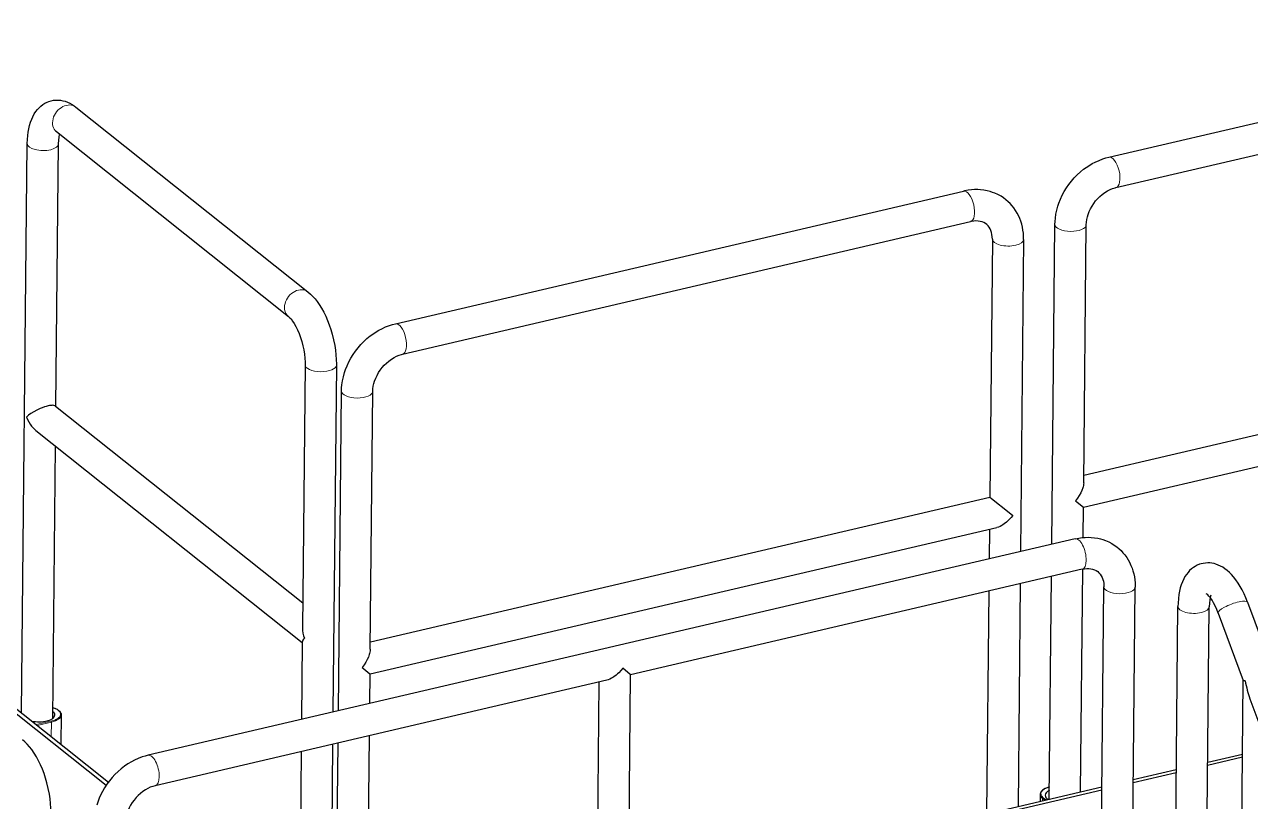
# Model space of a CAD drawing. Extents: x 5 to 836, y 5 to 589.
# Drawn here: x 609.1 to 697.3, y 282.7 to 338.6 of the extents above; entities that cross this region are included whole.
import ezdxf

# ---------------------------------------------------------------- set-up
doc = ezdxf.new("R2010")
doc.units = 0

msp = doc.modelspace()

# ---------------------------------------------------------------- linework, layer by layer
at = {"color": 7, "lineweight": 25}
for p, q in [((687.086, 329.065), (727.943, 338.605)), ((687.598, 326.874), (728.454, 336.414)), ((612.805, 332.661), (629.488, 319.378)), ((611.342, 330.943), (611.403, 330.901)), ((611.403, 330.901), (628.087, 317.618)), ((608.898, 289.093), (609.302, 330.043)), ((611.366, 311.135), (611.552, 330.021)), ((635.776, 317.084), (676.632, 326.624)), ((636.287, 314.893), (677.144, 324.433)), ((682.985, 301.231), (683.213, 324.227)), ((685.279, 305.653), (685.462, 324.205)), ((678.707, 323.175), (678.524, 304.623)), ((680.957, 323.153), (680.735, 300.706)), ((685.284, 306.202), (729.835, 316.604)), ((629.279, 314.139), (629.092, 295.198)), ((631.529, 314.117), (631.282, 289.159)), ((685.262, 303.886), (730.346, 314.413)), ((631.675, 289.25), (631.902, 312.246)), ((633.968, 293.672), (634.152, 312.224)), ((611.323, 311.169), (629.11, 297.008)), ((609.921, 309.409), (629.082, 294.155)), ((611.144, 288.715), (611.337, 308.281)), ((633.974, 294.221), (678.524, 304.623)), ((685.24, 301.714), (685.262, 303.886)), ((633.951, 291.905), (679.035, 302.432)), ((684.655, 301.621), (617.99, 286.055)), ((678.501, 302.307), (678.48, 300.179)), ((685.166, 299.43), (652.694, 291.848)), ((682.804, 282.892), (682.962, 298.915)), ((685.059, 283.419), (685.218, 299.441)), ((680.712, 298.39), (680.554, 282.367)), ((686.546, 279.62), (686.73, 298.172)), ((688.573, 257.06), (688.98, 298.15)), ((678.457, 297.863), (678.299, 281.892)), ((691.667, 257.557), (692.055, 296.757)), ((694.157, 281.782), (694.305, 296.735)), ((694.957, 296.281), (696.75, 291.433)), ((697.067, 297.062), (702.023, 283.662)), ((629.082, 294.21), (629.027, 288.632)), ((633.93, 289.777), (633.951, 291.905)), ((652.489, 271.12), (652.694, 291.848)), ((650.973, 291.446), (618.501, 283.864)), ((650.239, 271.142), (650.439, 291.321)), ((696.54, 270.292), (696.749, 291.436)), ((607.466, 290.233), (615.138, 284.124)), ((697.234, 290.123), (699.913, 282.881)), ((607.309, 289.997), (614.976, 283.893)), ((611.746, 288.958), (611.725, 286.841)), ((633.749, 271.438), (633.907, 287.461)), ((631.259, 286.843), (631.121, 272.81)), ((631.495, 271.102), (631.652, 286.935)), ((629.004, 286.316), (628.874, 273.188)), ((694.192, 285.352), (696.694, 285.936)), ((694.194, 285.552), (696.696, 286.136)), ((688.841, 284.102), (691.937, 284.825)), ((688.843, 284.302), (691.939, 285.025)), ((652.534, 275.625), (686.585, 283.576)), ((652.536, 275.825), (686.587, 283.776)), ((682.147, 283.24), (682.142, 282.738))]:
    msp.add_line(p, q, dxfattribs=at)
at = {"color": 7, "lineweight": 9}
for p, q in [((611.013, 288.506), (609.948, 288.257)), ((611.037, 288.441), (610.016, 288.203)), ((611.037, 288.441), (611.027, 287.397)), ((682.319, 282.946), (682.318, 282.779)), ((682.481, 282.817), (682.319, 282.946)), ((682.569, 282.837), (682.363, 283.001))]:
    msp.add_line(p, q, dxfattribs=at)
at = {"color": 7, "lineweight": 25}
for points in [[(609.302, 330.043), (609.312, 330.339), (609.334, 330.622), (609.366, 330.871), (609.409, 331.11), (609.461, 331.333), (609.536, 331.583), (609.621, 331.81), (609.695, 331.974), (609.802, 332.171), (609.92, 332.351), (610.032, 332.494), (610.147, 332.619), (610.28, 332.741), (610.414, 332.844), (610.565, 332.94), (610.728, 333.022), (610.856, 333.072), (611.012, 333.12), (611.178, 333.154), (611.359, 333.172), (611.523, 333.173), (611.701, 333.158), (611.868, 333.128), (612.036, 333.082), (612.2, 333.023), (612.357, 332.95), (612.519, 332.861), (612.677, 332.757), (612.805, 332.661)], [(611.552, 330.021), (611.564, 330.292), (611.587, 330.505), (611.621, 330.695), (611.627, 330.722)], [(683.213, 324.227), (683.22, 324.449), (683.24, 324.671), (683.282, 324.967), (683.344, 325.26), (683.424, 325.55), (683.497, 325.765), (683.608, 326.047), (683.735, 326.323), (683.879, 326.591), (684.038, 326.852), (684.212, 327.103), (684.4, 327.345), (684.601, 327.575), (684.814, 327.794), (685.039, 328), (685.275, 328.192), (685.459, 328.326), (685.636, 328.445), (685.895, 328.6), (686.107, 328.711), (686.38, 328.836), (686.659, 328.942), (686.871, 329.009), (687.086, 329.065)], [(680.957, 323.153), (680.953, 323.374), (680.938, 323.595), (680.911, 323.815), (680.871, 324.032), (680.819, 324.246), (680.755, 324.455), (680.678, 324.661), (680.588, 324.862), (680.5, 325.033), (680.375, 325.24), (680.25, 325.419), (680.124, 325.576), (679.989, 325.724), (679.853, 325.857), (679.687, 326.001), (679.511, 326.132), (679.331, 326.249), (679.109, 326.371), (678.883, 326.474), (678.722, 326.535), (678.553, 326.59), (678.324, 326.648), (678.094, 326.691), (677.86, 326.718), (677.656, 326.73), (677.435, 326.73), (677.215, 326.717), (676.974, 326.689), (676.697, 326.639), (676.632, 326.624)], [(685.462, 324.205), (685.472, 324.385), (685.498, 324.573), (685.54, 324.766), (685.593, 324.943), (685.676, 325.161), (685.769, 325.357), (685.877, 325.55), (686, 325.736), (686.137, 325.914), (686.285, 326.082), (686.444, 326.238), (686.611, 326.38), (686.798, 326.517), (686.99, 326.634), (687.176, 326.729), (687.354, 326.801), (687.53, 326.857), (687.598, 326.874)], [(678.707, 323.175), (678.701, 323.345), (678.682, 323.505), (678.649, 323.651), (678.603, 323.791), (678.548, 323.911), (678.482, 324.023), (678.398, 324.132), (678.312, 324.218), (678.206, 324.299), (678.101, 324.36), (677.977, 324.412), (677.841, 324.451), (677.693, 324.474), (677.531, 324.481), (677.372, 324.472), (677.205, 324.446), (677.144, 324.433)], [(629.488, 319.378), (629.67, 319.222), (629.842, 319.05), (630.002, 318.869), (630.154, 318.675), (630.297, 318.472), (630.465, 318.203), (630.621, 317.921), (630.766, 317.626), (630.9, 317.319), (631.022, 317.002), (631.131, 316.676), (631.229, 316.344), (631.329, 315.939), (631.409, 315.531), (631.461, 315.19), (631.499, 314.85), (631.522, 314.514), (631.529, 314.183), (631.529, 314.117)], [(628.087, 317.618), (628.169, 317.545), (628.271, 317.432), (628.385, 317.281), (628.505, 317.096), (628.626, 316.881), (628.743, 316.64), (628.853, 316.377), (628.954, 316.096), (629.044, 315.803), (629.121, 315.502), (629.183, 315.198), (629.23, 314.896), (629.262, 314.601), (629.277, 314.318), (629.279, 314.139)], [(631.902, 312.246), (631.91, 312.468), (631.929, 312.691), (631.972, 312.986), (632.034, 313.28), (632.114, 313.569), (632.186, 313.784), (632.297, 314.066), (632.425, 314.342), (632.569, 314.611), (632.728, 314.871), (632.902, 315.123), (633.089, 315.364), (633.29, 315.594), (633.504, 315.813), (633.729, 316.019), (633.965, 316.211), (634.148, 316.345), (634.325, 316.464), (634.584, 316.619), (634.796, 316.73), (635.069, 316.855), (635.348, 316.961), (635.561, 317.028), (635.776, 317.084)], [(634.152, 312.224), (634.161, 312.404), (634.187, 312.592), (634.229, 312.786), (634.282, 312.962), (634.365, 313.18), (634.458, 313.376), (634.566, 313.569), (634.689, 313.755), (634.826, 313.933), (634.974, 314.101), (635.133, 314.257), (635.3, 314.399), (635.488, 314.536), (635.68, 314.654), (635.866, 314.748), (636.044, 314.821), (636.219, 314.876), (636.287, 314.893)], [(611.323, 311.169), (611.279, 311.194), (611.22, 311.211), (611.145, 311.219), (611.074, 311.218), (610.994, 311.212), (610.898, 311.198), (610.796, 311.177), (610.666, 311.143), (610.533, 311.102), (610.382, 311.048), (610.234, 310.988), (609.99, 310.874), (609.766, 310.752), (609.568, 310.627), (609.4, 310.502), (609.272, 310.388), (609.251, 310.367)], [(609.251, 310.367), (609.322, 310.196), (609.407, 310.029), (609.505, 309.868), (609.617, 309.715), (609.738, 309.577), (609.872, 309.45), (609.921, 309.409)], [(685.279, 305.653), (685.273, 305.551), (685.256, 305.447), (685.236, 305.36), (685.211, 305.274), (685.147, 305.1), (685.068, 304.929), (684.956, 304.728), (684.83, 304.533), (684.69, 304.347)], [(678.524, 304.623), (678.524, 304.623), (678.538, 304.612), (678.646, 304.526), (679.929, 303.5), (680.185, 303.295)], [(684.69, 304.347), (684.805, 304.254), (685.253, 303.893), (685.261, 303.887), (685.261, 303.886), (685.262, 303.886)], [(680.185, 303.295), (680.069, 303.157), (679.897, 302.976), (679.807, 302.892), (679.714, 302.811), (679.554, 302.687), (679.471, 302.631), (679.387, 302.579), (679.266, 302.515), (679.143, 302.464), (679.035, 302.432)], [(684.655, 301.621), (684.917, 301.674), (685.157, 301.706), (685.384, 301.724), (685.605, 301.728), (685.824, 301.72), (686.058, 301.696), (686.289, 301.657), (686.49, 301.61), (686.66, 301.56), (686.852, 301.492), (687.074, 301.396), (687.299, 301.278), (687.473, 301.17), (687.652, 301.043), (687.821, 300.903), (687.965, 300.769), (688.103, 300.623), (688.231, 300.469), (688.37, 300.279), (688.475, 300.113), (688.568, 299.945), (688.679, 299.709), (688.76, 299.504), (688.822, 299.313), (688.878, 299.101), (688.921, 298.884), (688.953, 298.666), (688.972, 298.445), (688.98, 298.224), (688.98, 298.15)], [(697.067, 297.062), (696.947, 297.368), (696.815, 297.664), (696.673, 297.949), (696.536, 298.197), (696.39, 298.431), (696.217, 298.679), (696.057, 298.882), (695.899, 299.059), (695.753, 299.205), (695.593, 299.345), (695.431, 299.469), (695.274, 299.573), (695.109, 299.664), (694.958, 299.734), (694.788, 299.796), (694.657, 299.833), (694.489, 299.867), (694.347, 299.883), (694.204, 299.888), (694.033, 299.88), (693.864, 299.856), (693.732, 299.825), (693.609, 299.787), (693.442, 299.718), (693.286, 299.635), (693.167, 299.558), (693.036, 299.458), (692.898, 299.331), (692.781, 299.203), (692.661, 299.049), (692.563, 298.899), (692.476, 298.744), (692.376, 298.53), (692.292, 298.311), (692.224, 298.086), (692.168, 297.856), (692.124, 297.62), (692.085, 297.319), (692.061, 296.994), (692.055, 296.757)], [(685.166, 299.43), (685.324, 299.46), (685.492, 299.476), (685.641, 299.477), (685.78, 299.463), (685.913, 299.435), (686.052, 299.389), (686.176, 299.329), (686.283, 299.257), (686.378, 299.174), (686.46, 299.081), (686.539, 298.965), (686.602, 298.843), (686.656, 298.703), (686.693, 298.562), (686.718, 298.407), (686.729, 298.241), (686.73, 298.172)], [(694.957, 296.281), (694.852, 296.545), (694.739, 296.789), (694.615, 297.023), (694.505, 297.203), (694.39, 297.365), (694.284, 297.492), (694.195, 297.581), (694.127, 297.636), (694.094, 297.656)], [(694.417, 297.569), (694.376, 297.421), (694.342, 297.236), (694.316, 297.003), (694.305, 296.735)], [(629.228, 294.463), (629.166, 294.392), (629.121, 294.327), (629.092, 294.266), (629.085, 294.237), (629.082, 294.21)], [(633.968, 293.672), (633.962, 293.57), (633.945, 293.466), (633.925, 293.38), (633.9, 293.293), (633.836, 293.119), (633.757, 292.948), (633.646, 292.747), (633.519, 292.552), (633.38, 292.366)], [(633.38, 292.366), (633.495, 292.273), (633.942, 291.912), (633.95, 291.906), (633.951, 291.905), (633.951, 291.905)], [(652.123, 292.309), (652.007, 292.171), (651.835, 291.99), (651.744, 291.905), (651.651, 291.824), (651.491, 291.7), (651.408, 291.644), (651.324, 291.593), (651.203, 291.529), (651.08, 291.478), (650.973, 291.446)], [(652.694, 291.848), (652.694, 291.848), (652.694, 291.848), (652.67, 291.868), (652.123, 292.309)], [(696.892, 291.402), (696.814, 291.408), (696.773, 291.417), (696.758, 291.424), (696.751, 291.43), (696.75, 291.433)], [(611.152, 289.485), (611.314, 289.425), (611.44, 289.362), (611.535, 289.301), (611.615, 289.234), (611.677, 289.162), (611.717, 289.093), (611.739, 289.027), (611.746, 288.958)], [(610.997, 281.911), (610.992, 282.241), (610.973, 282.576), (610.938, 282.915), (610.889, 283.256), (610.812, 283.665), (610.715, 284.07), (610.62, 284.404), (610.513, 284.731), (610.393, 285.049), (610.262, 285.359), (610.119, 285.657), (609.963, 285.945), (609.798, 286.216), (609.622, 286.469), (609.465, 286.669), (609.298, 286.857), (609.132, 287.021), (608.956, 287.172)], [(617.99, 286.055), (617.775, 285.999), (617.562, 285.932), (617.283, 285.826), (617.01, 285.701), (616.798, 285.59), (616.539, 285.435), (616.3, 285.272), (616.059, 285.087), (615.829, 284.888), (615.609, 284.676), (615.402, 284.451), (615.208, 284.215), (615.027, 283.969), (614.86, 283.713), (614.709, 283.448), (614.573, 283.176), (614.482, 282.967), (614.4, 282.755), (614.306, 282.468)], [(618.501, 283.864), (618.328, 283.816), (618.151, 283.75), (617.972, 283.666), (617.801, 283.57), (617.617, 283.448), (617.446, 283.315), (617.282, 283.167), (617.128, 283.006), (616.984, 282.834), (616.852, 282.652), (616.735, 282.463), (616.633, 282.269), (616.539, 282.052), (616.465, 281.835), (616.416, 281.64), (616.383, 281.449), (616.368, 281.266), (616.366, 281.195)], [(682.813, 283.772), (682.643, 283.72), (682.509, 283.663), (682.393, 283.599), (682.308, 283.536), (682.239, 283.467), (682.189, 283.395), (682.16, 283.324), (682.148, 283.253), (682.147, 283.24)]]:
    msp.add_lwpolyline(points, dxfattribs=at)
at = {"color": 7, "lineweight": 9}
for centre, major_axis, ratio, start_param, end_param in [((612.104, 331.781), (-0.701, -0.88), 0.785378, 3.141552, 6.283145), ((610.427, 330.032), (1.125, -0.011), 0.436237, 3.141631, 6.283224), ((687.342, 327.97), (0.256, -1.096), 0.43918, 0.000015, 3.141607), ((676.888, 325.529), (0.256, -1.096), 0.43918, 0.000015, 3.141607), ((684.337, 324.216), (1.125, -0.011), 0.436237, 3.141578, 6.28317), ((679.832, 323.164), (-1.125, 0.011), 0.436237, 6.28317, 9.424763), ((628.788, 318.498), (-0.701, -0.88), 0.785378, 3.141552, 6.283145), ((636.032, 315.989), (0.256, -1.096), 0.43918, 0.000015, 3.141607), ((630.404, 314.128), (-1.125, 0.011), 0.436237, 0.000039, 3.141631), ((633.027, 312.235), (1.125, -0.011), 0.436237, 3.141578, 6.28317), ((684.91, 300.525), (-0.256, 1.096), 0.43918, 3.141607, 6.2832), ((687.855, 298.161), (1.125, -0.011), 0.436237, 3.141578, 6.28317), ((696.012, 296.671), (-1.055, -0.39), 0.24688, 3.141577, 6.28317), ((693.18, 296.746), (1.125, -0.011), 0.436237, 3.141631, 6.283224), ((610.372, 289.016), (-1.325, 0.013), 0.436237, 2.080672, 4.087473), ((611.013, 288.461), (0.0114, -0.0487), 0.43918, 1.06378, 2.634576), ((610.371, 288.971), (-1.375, 0.014), 0.436237, 2.080672, 3.141578), ((618.245, 284.96), (-0.256, 1.096), 0.43918, 3.141607, 6.2832), ((683.523, 283.272), (-1.325, 0.013), 0.436237, 5.282312, 6.793061), ((683.522, 283.227), (-1.375, 0.014), 0.436237, 6.28317, 6.793061), ((682.363, 282.956), (-0.0311, -0.0391), 0.785378, 3.923629, 5.494425)]:
    msp.add_ellipse(centre, major_axis=major_axis, ratio=ratio, start_param=start_param, end_param=end_param, dxfattribs=at)
at = {"color": 7, "lineweight": 25}
for centre, major_axis, ratio, start_param, end_param in [((630.212, 294.693), (0.667, -1.4), 0.643135, 4.063099, 4.572856), ((697.876, 291.632), (0.501, -2.881), 0.345056, 4.732132, 5.202486), ((610.131, 288.96), (-1.15, 0.011), 0.436237, 1.118875, 3.141632), ((610.131, 288.96), (-1.15, 0.011), 0.436237, 3.141632, 3.630664), ((683.656, 283.166), (-1.15, 0.011), 0.436237, 6.283154, 6.923564), ((683.656, 283.166), (-1.15, 0.011), 0.436237, 5.543065, 6.283154)]:
    msp.add_ellipse(centre, major_axis=major_axis, ratio=ratio, start_param=start_param, end_param=end_param, dxfattribs=at)

doc.saveas('drawing.dxf')
